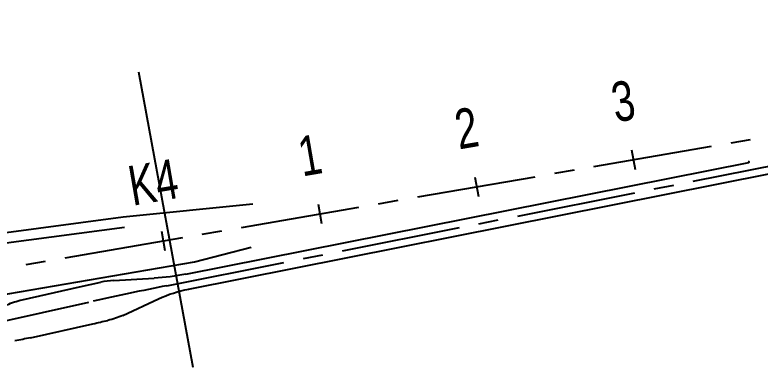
# Model space of a CAD drawing. Header units: millimetres. Extents: x 29316 to 52938, y 29851 to 35526.
# Drawn here: x 33693.7 to 34162.4, y 33325.2 to 33546.8 of the extents above; entities that cross this region are included whole.
import ezdxf
from ezdxf.enums import TextEntityAlignment as Align

# ---------------------------------------------------------------- set-up
doc = ezdxf.new("R2010")
doc.units = ezdxf.units.MM
doc.header["$MEASUREMENT"] = 0
doc.linetypes.add('CENTER2', pattern=[1.125, 0.75, -0.125, 0.125, -0.125])
doc.layers.get('0').update_dxf_attribs({"linetype": 'CONTINUOUS'})
for name, color, linetype in [('D-道路-车行道边线', 5, 'CONTINUOUS'), ('标注_桩号', 2, 'CONTINUOUS'), ('道路中线_A', 7, 'CONTINUOUS')]:
    doc.layers.add(name, color=color, linetype=linetype)
doc.styles.get("Standard").update_dxf_attribs({"font": 'rc9.shx', "width": 0.75, "height": 6, "bigfont": 'hztxt.shx'})

msp = doc.modelspace()

# ---------------------------------------------------------------- linework, layer by layer
at = {"color": 1, "linetype": 'CENTER2', "ltscale": 100}
msp.add_line((33614.51, 33374.83), (34610.73, 33546.81), dxfattribs=at)
msp.add_line((33771.44, 33511.03), (33805.65, 33325.23))
at = {"layer": 'D-道路-车行道边线'}
for p, q in [((33801.19, 33383.6), (34155.27, 33453.92)), ((33806.7, 33391.51), (33842.39, 33400.72)), ((33668.62, 33367.68), (33806.7, 33391.51))]:
    msp.add_line(p, q, dxfattribs=at)
at = {"layer": 'D-道路-车行道边线', "extrusion": (0, 1e-07, -1)}
for p, q in [((33843.37, 33427.76), (33761.84, 33419.44)), ((33761.84, 33419.44), (33573.63, 33394.63)), ((33734.44, 33375.59), (33747.75, 33378.56)), ((33755.87, 33379.68, 0), (33781.4, 33381.1, 0)), ((33698.22, 33367.5), (33734.44, 33375.59)), ((33761.68, 33357.72, 0), (33784.16, 33368.14, 0)), ((33703.54, 33343.69), (33742.82, 33352.46))]:
    msp.add_line(p, q, dxfattribs=at)
at = {"layer": 'D-道路-车行道边线'}
msp.add_lwpolyline([(33802.84, 33374.25), (34402.22, 33493.28)], dxfattribs=at)
msp.add_arc((34155.19, 33454.31), 0.4, 281.2322, 99.7946, dxfattribs=at)
at = {"layer": 'D-道路-车行道边线', "extrusion": (0, 1e-07, -1)}
for centre, radius, start, end in [((-33773.51, 33523, 0), 142.12, 258.7677, 266.8176), ((-33819.35, 33292.18, 0), 83.71, 65.1436, 78.7677), ((-33709.22, 33318.22, 0), 50.49, 66.1063, 77.4163), ((-34178.82, 31414.7, 0), 1986.2, 77.31922, 77.59829), ((-33742.53, 33399.06, 0), 45.56, 245.1438, 257.6706), ((-33642.82, 33615.65, 0), 278.66, 257.4163, 259.4722)]:
    msp.add_arc(centre, radius, start, end, dxfattribs=at)
at = {"layer": 'D-道路-车行道边线', "extrusion": (8.94808e-20, -1e-07, 1)}
msp.add_arc((33758.65, 33329.76, 0), 50, 93.1824, 102.5837, dxfattribs=at)
at = {"layer": '标注_桩号'}
for p, q in [((34081.64, 33461.81), (34083.77, 33449.49)), ((33983.1, 33444.8), (33985.23, 33432.48)), ((33884.56, 33427.79), (33886.68, 33415.47)), ((33786.02, 33410.78), (33788.14, 33398.46))]:
    msp.add_line(p, q, dxfattribs=at)
at = {"layer": '道路中线_A', "color": 6, "linetype": 'CENTER2', "ltscale": 100}
for p, q in [((33789.37, 33376.41), (34401.3, 33497.94)), ((33762.69, 33413), (33440.65, 33370.54)), ((33557.27, 33325.18), (33742.97, 33366.63))]:
    msp.add_line(p, q, dxfattribs=at)
msp.add_arc((34180.89, 31404.91), 2010, 101.23221, 102.5839, dxfattribs=at)

# ---------------------------------------------------------------- texts
at = {"layer": '标注_桩号', "width": 0.75}
for s, p in [('3', (34078.45, 33480.29)), ('2', (33979.91, 33463.28)), ('1', (33881.37, 33446.26)), ('K4', (33782.83, 33429.25))]:
    msp.add_text(s, height=25, rotation=9.7946, dxfattribs=at).set_placement(p, align=Align.CENTER)

doc.saveas('drawing.dxf')
